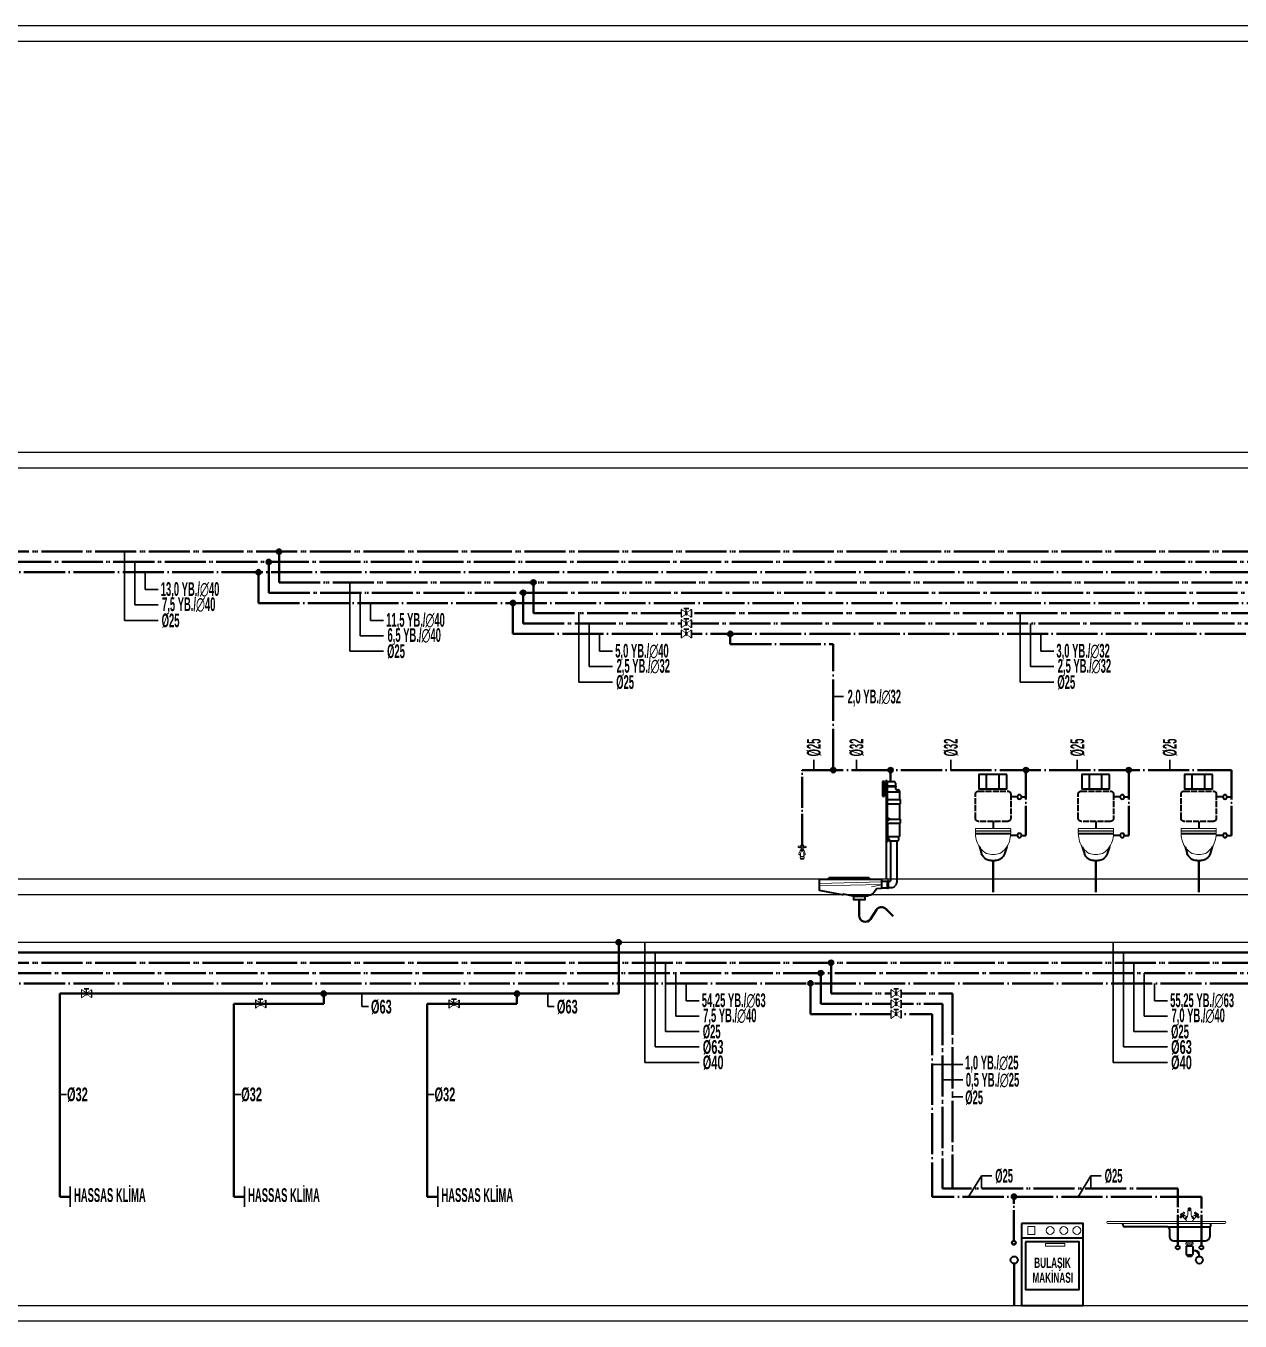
# Model space of a CAD drawing. Header units: centimetres. Extents: x 405464 to 563355, y 50011 to 66875.
# Drawn here: x 522351 to 524122, y 53381 to 55271 of the extents above; entities that cross this region are included whole.
import ezdxf
from ezdxf.enums import TextEntityAlignment as Align

# ---------------------------------------------------------------- set-up
doc = ezdxf.new("R2010")
doc.units = ezdxf.units.CM
for name, pattern in [('KESIK-3', [24, 20, -4]), ('SICAKSU1', [75, 60, -6, 0, -3, 0, -6]), ('SIRKUL-1', [78, 60, -6, 0, -3, 0, -3, 0, -6]), ('SOGUKSU1', [72, 60, -6, 0, -6])]:
    doc.linetypes.add(name, pattern=pattern)
doc.layers.add('0-KRCN DI SU', color=41, linetype='D')
for name, color, linetype, lineweight in [('0-KRCN-IST-KÜRESEL VANA', 4, 'Continuous', 25), ('0-KRCN-MUTFAK-CİHAZ', 4, 'Continuous', 40), ('0-KRCN-SHT YUMUŞAK SU ÇAP', 201, 'Continuous', 30), ('0-KRCN-SHT-02CIHAZ', 132, 'Continuous', 25), ('0-KRCN-SHT-03CIHAZ', 120, 'Continuous', 30), ('0-KRCN-SHT-EVYEBİRGÖZLÜ', 171, 'Continuous', 35), ('0-KRCN-SHT-KÜRESEL VANA', 4, 'Continuous', 25), ('0-KRCN-SHT-MAKİNABULAŞIKÇAMAŞIR', 171, 'Continuous', 35), ('0-KRCN-SHT-PİSSU-BORU', 220, 'PISSU_LINE50', 40), ('0-KRCN-SHT-PROSES-BORU', 1, '0-Y_LINE', 40), ('0-KRCN-SHT-SICAKSU', 50, 'SICAKSU1', 40), ('0-KRCN-SHT-SIRKULASYON', 145, 'SIRKUL-1', 40), ('0-KRCN-SHT-SOGUKSU', 141, 'SOGUKSU1', 40), ('0-KRCN-SHT-TUVALETKLOZET', 171, 'Continuous', 35), ('0-KRCN-SHT-TUVALETNORMAL', 171, 'Continuous', 35), ('0-KRCN-SHT-YAZI-ÇAP-TEMSU', 81, 'Continuous', 30)]:
    doc.layers.add(name, color=color, linetype=linetype, lineweight=lineweight)
doc.styles.add('BORU', font='AGENCYR.TTF')
doc.styles.add('CAP', font='ARIALNB.TTF')
doc.styles.add('MUF', font='isocpeur.ttf')
doc.styles.get("Standard").update_dxf_attribs({"font": 'arial.ttf'})
doc.linetypes.add('0-Y_LINE', pattern='A,100,-0.5,["Y",BORU,S=9,R=0,X=0,Y=-4.5],-5', length=105.5)
doc.linetypes.add('D', pattern='A,12,-1,["D",Standard,S=1,R=0,X=-0.1,Y=-0.5],-1.6', length=14.6)
doc.linetypes.add('PISSU_LINE50', pattern='A,50,-10,["C",MUF,S=10,R=0,X=1,Y=-5],0', length=60)

# ---------------------------------------------------------------- blocks, each defined once
blk = doc.blocks.new('DONUT')
at = {"layer": '0-KRCN-SHT-03CIHAZ'}
blk.add_hatch(color=256, dxfattribs=at).paths.add_polyline_path([(2.5, 0, 1), (-2.5, 0, 1)])
blk.add_circle((0, 0), 2.5, dxfattribs=at)
blk = doc.blocks.new('0-MEK-SHT-ZKLN-ALATURKA TUVALET GIZLI')
at = {"layer": '0-KRCN-SHT-PİSSU-BORU', "ltscale": 0.5}
blk.add_lwpolyline([(-11, -20), (-11, -35.4, 0.748213), (0, -38.7), (5.7, -29.8, -0.478103), (15, -28.8), (21.9, -35.8)], format="xyb", dxfattribs=at)
at = {"layer": '0-KRCN-SHT-SOGUKSU', "ltscale": 0.5}
for p, q in [((-66.5, 33.5), (-66.5, 106.2)), ((19.5, 95), (19.5, 106.2))]:
    blk.add_line(p, q, dxfattribs=at)
at = {"layer": '0-KRCN-SHT-TUVALETKLOZET', "linetype": 'KESIK-3', "ltscale": 0.05}
for p, q in [((15.5, 0), (15.5, 96.6)), ((16.5, 95), (22.5, 95)), ((16.5, 60.4), (16.5, 95)), ((24.9, 90.5), (16.5, 90.5)), ((24.9, 90), (16.5, 90)), ((24.5, 90.5), (24.5, 93)), ((24.5, 88), (24.5, 90)), ((24.9, 90), (24.9, 90.5)), ((16.5, 85), (28.5, 85)), ((16.5, 77.5), (29, 77.5)), ((25.5, 87), (26.5, 87)), ((28.5, 77.5), (28.5, 85)), ((29, 73.5), (29, 77.5)), ((16.5, 73.5), (29, 73.5)), ((28.5, 58.5), (28.5, 73.5)), ((16.9, 59), (15.9, 59)), ((16.9, 58), (15.9, 58)), ((16, 54.5), (16, 56.8)), ((16, 54.5), (29, 54.5)), ((16.5, 54.5), (16.5, 41.5)), ((18.2, 59), (17.2, 59)), ((18.2, 58), (17.2, 58)), ((18.5, 58.5), (29, 58.5)), ((28.5, 41.5), (28.5, 54.5)), ((29, 54.5), (29, 58.5)), ((16.9, 39), (15.9, 39)), ((16.9, 38), (15.9, 38)), ((16.5, 41.5), (28.5, 41.5)), ((18.2, 39), (17.2, 39)), ((18.2, 38), (17.2, 38)), ((17.5, 39.3), (17.5, 41.5)), ((27.5, 38.5), (27.5, 41.5)), ((18.5, 37.5), (26.5, 37.5)), ((19.5, 37.5), (19.5, -1.5)), ((25.5, 37.5), (25.5, -3)), ((10.5, -1.8), (16.5, -1.8)), ((10.5, -8.3), (16.5, -8.3)), ((16.5, -8.8), (16.5, -1.3)), ((16.5, -8.8), (17.4, -8.8)), ((17.4, -8.8), (17.4, -1.3)), ((17.4, -2), (19, -2)), ((17.4, -8), (20.5, -8))]:
    blk.add_line(p, q, dxfattribs=at)
at = {"layer": '0-KRCN-SHT-TUVALETKLOZET', "ltscale": 0.05}
blk.add_line((16.5, -1.3), (17.4, -1.3), dxfattribs=at)
at = {"layer": '0-KRCN-SHT-TUVALETKLOZET', "linetype": 'KESIK-3', "ltscale": 0.05}
for points in [[(13.5, 81), (13.5, 95), (11.5, 95), (11.5, 81)], [(16.9, 59.7), (16.9, 57.3), (15.5, 57.3), (15.5, 57), (17.2, 57), (17.2, 60), (15.8, 60), (15.8, 63), (15.5, 63), (15.5, 59.7)], [(15.8, 59.8), (16.2, 59.8), (16.2, 60.8), (15.8, 60.8)], [(16.9, 57.7), (15.9, 57.7), (15.9, 59.3), (16.9, 59.3)], [(18.2, 57.7), (17.2, 57.7), (17.2, 59.3), (18.2, 59.3)], [(16.9, 39.7), (16.9, 37.3), (15.5, 37.3), (15.5, 37), (17.2, 37), (17.2, 40), (15.8, 40), (15.8, 43), (15.5, 43), (15.5, 39.7)], [(15.8, 44.8), (16.2, 44.8), (16.2, 45.8), (15.8, 45.8)], [(16.9, 37.7), (15.9, 37.7), (15.9, 39.3), (16.9, 39.3)], [(18.2, 37.7), (17.2, 37.7), (17.2, 39.3), (18.2, 39.3)]]:
    blk.add_lwpolyline(points, close=True, dxfattribs=at)
for points in [[(15.5, 63), (15.5, 67.3), (15.8, 67.3), (15.8, 63.3), (16, 63.3, -0.428923), (16.3, 63), (16.1, 60.3), (15.8, 60.3), (15.8, 63)], [(15.5, 43), (15.5, 47.3), (15.8, 47.3), (15.8, 43.3), (16, 43.3, -0.428923), (16.3, 43), (16.1, 40.3), (15.8, 40.3), (15.8, 43)]]:
    blk.add_lwpolyline(points, format="xyb", close=True, dxfattribs=at)
for points in [[(15.8, 60.6), (15.2, 60.6), (15.2, 60), (15.8, 60)], [(15.8, 45.6), (15.2, 45.6), (15.2, 45), (15.8, 45)]]:
    blk.add_lwpolyline(points, dxfattribs=at)
for centre, radius, start, end in [((22.5, 93), 2, 0, 90), ((25.5, 88), 1, 180, 270), ((26.5, 85), 2, 0, 90), ((26.5, 38.5), 1, 270, 0), ((18.5, 38.5), 1, 233.1301, 270), ((19, -1.5), 0.5, 270, 0), ((20.5, -3), 5, 270, 0)]:
    blk.add_arc(centre, radius, start, end, dxfattribs=at)
at = {"layer": '0-KRCN-SHT-TUVALETNORMAL', "color": 120, "lineweight": 20}
for p, q in [((-68.1, 21.7), (-68.1, 25.5)), ((-68, 31.5), (-68, 32.2)), ((-68, 31.5), (-68, 30.8)), ((-67.6, 29), (-67.9, 28.9)), ((-67.9, 28.9), (-67.9, 28.6)), ((-65.2, 28.6), (-67.9, 28.6)), ((-67.8, 32.8), (-67.6, 32.8)), ((-67.8, 30.2), (-67.4, 30.2)), ((-67.6, 33.1), (-67.4, 33.1)), ((-67.6, 32.8), (-66.4, 32.8)), ((-65.5, 29), (-67.6, 29)), ((-65.7, 33.1), (-67.4, 33.1)), ((-67.4, 30.2), (-67.4, 29)), ((-67.4, 30.2), (-65.7, 30.2)), ((-66.9, 33.5), (-66.9, 33.4)), ((-66.2, 33.4), (-66.9, 33.4)), ((-65.5, 32.8), (-66.4, 32.8)), ((-66.2, 33.5), (-66.2, 33.4)), ((-65.5, 33.1), (-65.7, 33.1)), ((-65.7, 30.2), (-65.7, 29)), ((-65.3, 30.2), (-65.7, 30.2)), ((-65.3, 32.8), (-65.5, 32.8)), ((-65.5, 29), (-65.2, 28.9)), ((-65.2, 28.9), (-65.2, 28.6)), ((-65.1, 31.5), (-65.1, 32.2)), ((-65.1, 31.5), (-65.1, 30.8)), ((-65, 21.7), (-65, 25.5)), ((-64.7, 21.7), (-68.4, 21.7)), ((-68.1, 19.5), (-68.4, 21.7)), ((-68.2, 20.1), (-64.9, 20.1)), ((-68.1, 22.3), (-65, 22.3)), ((-68.1, 19.5), (-65, 19.5)), ((-65, 19.5), (-64.7, 21.7)), ((-49.5, -4), (10.5, -2.5)), ((10.5, -5), (-49.5, -6.5)), ((10.5, -5.5), (1, -7.3))]:
    blk.add_line(p, q, dxfattribs=at)
at = {"layer": '0-KRCN-SHT-TUVALETNORMAL'}
blk.add_line((-16.8, -16.5), (-4.8, -16.5), dxfattribs=at)
at = {"layer": '0-KRCN-SHT-TUVALETNORMAL', "color": 120, "lineweight": 20}
for points in [[(-65, 28), (-68.1, 28, 0.32492), (-68.6, 27.7), (-69.6, 24.7, 0.32492), (-69.4, 24.1), (-68.1, 23.2, 0.32492)], [(-65, 23.2), (-63.7, 24.1, 0.32492), (-63.5, 24.7), (-64.5, 27.7, 0.32492), (-65, 28)]]:
    blk.add_lwpolyline(points, format="xyb", dxfattribs=at)
at = {"layer": '0-KRCN-SHT-TUVALETNORMAL'}
blk.add_lwpolyline([(10.5, -9), (6.1, -9.4, 0.254585), (5.3, -10, -0.264008), (-4.6, -16.5, 0.375015), (-5.6, -17.4), (-5.7, -20), (-16.2, -20), (-16.4, -17.2, 0.322367), (-17.2, -16.3), (-26, -14.6, 0.247409), (-26.3, -14.7, -0.271623), (-27.6, -15.1), (-49.5, -11), (-49.5, 0), (-41.9, 0), (10.5, 0)], format="xyb", close=True, dxfattribs=at)
blk.add_lwpolyline([(0, 0, -0.249958), (-0.7, 0.4), (-1.2, 1.1, 0.249958), (-2, 1.5), (-39.8, 1.5, 0.221736), (-40.5, 1.2), (-41.2, 0.3, -0.221736), (-41.9, 0)], format="xyb", dxfattribs=at)
at = {"layer": '0-KRCN-SHT-TUVALETNORMAL', "color": 120, "lineweight": 20}
for centre, radius, start, end in [((-69.6, 31.5), 0.843, 54.2766, 180), ((-69.6, 31.5), 0.843, 180, 305.7234), ((-68.6, 33), 0.963, 239.9637, 304.3026), ((-68.6, 30), 0.963, 55.6974, 122.8475), ((-67.4, 28), 0.781, 131.2718, 180.0396), ((-66.5, 25.5), 1.54, 0, 180), ((-65.7, 31.5), 2.41, 146.633, 162.6726), ((-65.7, 31.5), 2.41, 197.4576, 213.367), ((-67.9, 28.5), 0.12, 90, 131.2718), ((-67.6, 33), 0.15, 90, 270), ((-66.5, 32.2), 1.26, 106.6015, 134.4153), ((-66.5, 31.5), 0.843, 0, 180), ((-66.5, 31.5), 0.843, 180, 0), ((-66.5, 31.5), 2.05, 90, 100.1642), ((-66.5, 31.5), 2.05, 79.8358, 90), ((-66.5, 32.2), 1.26, 45.5847, 73.3985), ((-65.5, 33), 0.15, 270, 90), ((-67.4, 31.5), 2.41, 17.4576, 33.367), ((-67.4, 31.5), 2.41, 326.633, 342.5424), ((-65.7, 28), 0.781, 359.9604, 48.7282), ((-65.2, 28.5), 0.12, 48.7282, 90), ((-64.5, 33), 0.963, 235.6974, 300.0363), ((-64.5, 30), 0.963, 59.9637, 124.3026), ((-63.5, 31.5), 0.843, 0, 125.7234), ((-63.5, 31.5), 0.843, 234.2766, 0)]:
    blk.add_arc(centre, radius, start, end, dxfattribs=at)
blk = doc.blocks.new('0-MEK-SHT-ZKLN-KLOZET ASMA GİZLİ REZERVUAR')
at = {"layer": '0-KRCN-SHT-PİSSU-BORU', "ltscale": 0.5}
blk.add_line((0, 15), (0, -16.8), dxfattribs=at)
at = {"layer": '0-KRCN-SHT-SOGUKSU', "ltscale": 0.5}
blk.add_line((-33.1, 40.2), (-33.1, 106), dxfattribs=at)
at = {"layer": '0-KRCN-SHT-TUVALETKLOZET'}
for p, q in [((-6.1, 87.3), (-6.1, 101.6)), ((6.6, 87.3), (6.6, 101.6)), ((-28.6, 79), (-33.1, 79)), ((-24.4, 79), (-17.7, 79)), ((0, 54.4), (0, 47.2)), ((-28.6, 40.2), (-33.1, 40.2)), ((-24.4, 40.2), (-17.6, 40.2)), ((-17.7, 41.9), (17.7, 41.9)), ((-13.7, 28.7), (-11.5, 21.8)), ((13.7, 28.7), (11.5, 21.8))]:
    blk.add_line(p, q, dxfattribs=at)
at = {"layer": '0-KRCN-SHT-TUVALETKLOZET', "color": 171}
blk.add_line((2, 15), (-2, 15), dxfattribs=at)
at = {"layer": '0-KRCN-SHT-TUVALETKLOZET'}
blk.add_lwpolyline([(-13.8, 101.6), (14.3, 101.6), (14.3, 87.3), (-13.8, 87.3)], close=True, dxfattribs=at)
at = {"layer": '0-KRCN-SHT-TUVALETKLOZET', "linetype": 'KESIK-3', "ltscale": 0.3}
blk.add_lwpolyline([(-17.7, 81.9), (-17.7, 57.4, 0.414214), (-14.7, 54.4), (14.7, 54.4, 0.414214), (17.7, 57.4), (17.7, 81.9, 0.414214), (14.7, 84.9), (-14.7, 84.9, 0.414214)], format="xyb", close=True, dxfattribs=at)
at = {"layer": '0-KRCN-SHT-TUVALETKLOZET', "color": 120, "lineweight": 20}
for points in [[(-17.7, 46.7), (-17.7, 45.5, 0.414214), (-17.2, 45), (17.2, 45, 0.414214), (17.7, 45.5), (17.7, 46.7, 0.414214), (17.2, 47.2), (-17.2, 47.2, 0.414214)], [(-17.7, 44), (-17.7, 42.9, 0.414214), (-17.2, 42.4), (17.2, 42.4, 0.414214), (17.7, 42.9), (17.7, 44, 0.414214), (17.2, 44.5), (-17.2, 44.5, 0.414214)]]:
    blk.add_lwpolyline(points, format="xyb", close=True, dxfattribs=at)
for points in [[(-17.7, 41.9, 0.066087), (-16.4, 34.3, 0.087392), (-12.6, 27.1, 0.103887), (-6.7, 22.1, 0.123332)], [(6.7, 22.1, 0.103887), (12.6, 27.1, 0.087392), (16.4, 34.3, 0.066087), (17.7, 41.9, 0.077811)]]:
    blk.add_lwpolyline(points, format="xyb", dxfattribs=at)
at = {"layer": '0-KRCN-SHT-TUVALETKLOZET'}
for centre in [(-26.5, 79), (-26.5, 40.2)]:
    blk.add_circle(centre, 2.11, dxfattribs=at)
for centre, start, end in [((-2, 25), 198.231, 270), ((2, 25), 270, 341.769)]:
    blk.add_arc(centre, 10, start, end, dxfattribs=at)
at = {"layer": '0-KRCN-SHT-TUVALETKLOZET', "color": 120, "lineweight": 20}
blk.add_arc((0, 41.1), 20.1, 250.6661, 289.3339, dxfattribs=at)
blk = doc.blocks.new('0-MEK-SHT-KÜRESELVANA')
at = {"layer": '0-KRCN-IST-KÜRESEL VANA'}
blk.add_hatch(color=256, dxfattribs=at).paths.add_polyline_path([(1.4, 0, 1), (-1.4, 0, 1)])
for p, q in [((-1.1, 0.9), (-4.2, 3)), ((-4.2, -3.1), (-4.2, 3)), ((-4.2, 3), (-4.2, -3.1)), ((-2.4, 4.6), (2.3, 4.6)), ((0, 4.6), (-2.4, 4.6)), ((0, 0), (0, 4.6)), ((2.3, 4.6), (0, 4.6)), ((1.1, 0.8), (4.3, 3)), ((4.3, -3.1), (4.3, 3)), ((4.3, 3), (4.3, -3.1)), ((-4.2, -3.1), (-1.1, -0.9)), ((4.3, -3.1), (1.1, -0.8))]:
    blk.add_line(p, q, dxfattribs=at)
for points in [[(-4.5, 3.7), (-5, 3.7), (-5, -3.8), (-4.5, -3.8)], [(4.6, 3.7), (5, 3.7), (5, -3.8), (4.6, -3.8)]]:
    blk.add_lwpolyline(points, close=True, dxfattribs=at)
blk.add_circle((0, 0), 1.42, dxfattribs=at)
blk.add_wipeout([(4.3, 3), (4.3, -3.1), (1.1, -0.9), (1.2, -0.8), (1.2, -0.7), (1.2, -0.7), (1.3, -0.6), (1.3, -0.5), (1.4, -0.4), (1.4, -0.3), (1.4, -0.2), (1.4, -0.1), (1.4, 0), (1.4, 0.1), (1.4, 0.2), (1.4, 0.2), (1.4, 0.3), (1.4, 0.4), (1.3, 0.5), (1.3, 0.6), (1.2, 0.7), (1.2, 0.7), (1.2, 0.8), (1.1, 0.8), (1.1, 0.9)]).dxf.layer = '0-KRCN-IST-KÜRESEL VANA'
blk.add_wipeout([(-4.2, 3), (-4.2, -3.1), (-1.1, -0.9), (-1.2, -0.8), (-1.2, -0.7), (-1.2, -0.7), (-1.3, -0.6), (-1.3, -0.5), (-1.4, -0.4), (-1.4, -0.3), (-1.4, -0.2), (-1.4, -0.1), (-1.4, 0), (-1.4, 0.1), (-1.4, 0.2), (-1.4, 0.2), (-1.4, 0.3), (-1.4, 0.4), (-1.3, 0.5), (-1.3, 0.6), (-1.2, 0.7), (-1.2, 0.7), (-1.2, 0.8), (-1.1, 0.8), (-1.1, 0.9)]).dxf.layer = '0-KRCN-IST-KÜRESEL VANA'
blk = doc.blocks.new('*U138')
at = {"layer": '0-KRCN-SHT-EVYEBİRGÖZLÜ', "color": 120, "lineweight": 20}
for p, q in [((-6.2, 89.2), (-6.7, 89.5)), ((-6.7, 89.5), (-6.7, 89.5)), ((-6.2, 89.2), (-5.7, 88.8)), ((-5.7, 88.8), (-5.7, 88.8)), ((-1.3, 94.8), (-1.4, 93.6)), ((-1.2, 93.6), (-1.2, 93)), ((-1.2, 93.6), (-1.2, 93.6)), ((1.2, 93.6), (1.2, 93.6)), ((1.2, 93.6), (1.2, 93)), ((1.4, 94.8), (1.4, 93.6)), ((6.3, 89.2), (5.8, 88.8)), ((5.8, 88.8), (5.8, 88.8)), ((6.3, 89.2), (6.8, 89.6)), ((6.8, 89.6), (6.8, 89.6)), ((-79.4, 82), (34.4, 82)), ((-79.4, 80), (34.4, 80)), ((-7.8, 87.2), (-8.2, 87.6)), ((-8.2, 87.6), (-8.2, 87.6)), ((-7.8, 87.2), (-7.3, 86.8)), ((-7.3, 86.8), (-7.3, 86.8)), ((-6.5, 86.9), (-6.1, 86.6)), ((-6.4, 86.3), (-4.9, 84.7)), ((-5.6, 88), (-5.3, 87.7)), ((-5, 88), (-3.1, 86.9)), ((-4.5, 84.4), (-4.9, 84.7)), ((-4.4, 84.3), (-4.5, 84.4)), ((-4.2, 84.1), (-4.3, 84.2)), ((-2.7, 86.7), (-3.1, 86.9)), ((-2.6, 86.6), (-2.7, 86.7)), ((2.9, 82), (-2.7, 82)), ((-2.2, 86.7), (-2.4, 86.5)), ((2.3, 86.7), (2.5, 86.5)), ((2.7, 86.6), (2.8, 86.7)), ((2.8, 86.7), (3.2, 87)), ((5.1, 88.1), (3.2, 87)), ((4.4, 84.1), (4.4, 84.2)), ((4.5, 84.3), (4.6, 84.4)), ((4.6, 84.4), (5, 84.8)), ((6.5, 86.3), (5, 84.8)), ((5.7, 88), (5.3, 87.8)), ((6.6, 86.9), (6.2, 86.6)), ((7.8, 87.2), (7.4, 86.9)), ((7.4, 86.9), (7.4, 86.9)), ((7.8, 87.2), (8.3, 87.6)), ((8.3, 87.6), (8.3, 87.6)), ((-2.7, 61.2), (-2.9, 63.1)), ((2.9, 61.2), (3.1, 63.1)), ((2.9, 61.2), (-2.7, 61.2)), ((-1.8, 59.8), (-1.8, 58.3)), ((2, 59.8), (2, 58.3))]:
    blk.add_line(p, q, dxfattribs=at)
at = {"layer": '0-KRCN-SHT-EVYEBİRGÖZLÜ', "linetype": 'Continuous'}
for p, q in [((-65.4, 80), (-64.6, 77.9)), ((-21.5, 76.6), (-62.7, 76.6)), ((-21.5, 76.6), (20.4, 76.6)), ((20.4, 80), (20.4, 77)), ((-19.5, 74.6), (-19.5, 67.1)), ((-15.5, 63.1), (15.7, 63.1)), ((19.7, 74.6), (19.7, 67.1)), ((-1.8, 49.1), (-1.8, 47.9)), ((2, 47.9), (-1.8, 47.9)), ((2, 49.1), (2, 47.9))]:
    blk.add_line(p, q, dxfattribs=at)
at = {"layer": '0-KRCN-SHT-EVYEBİRGÖZLÜ', "color": 120, "lineweight": 20}
for points in [[(-2.2, 86), (-2, 86.9), (-1.8, 87.5), (-1.7, 88), (-1.7, 88.4), (-1.6, 88.7), (-1.6, 89), (-1.6, 89.3), (-1.6, 89.6), (-1.6, 90), (-1.6, 90.5), (-1.5, 91.1), (-1.5, 91.8), (-1.5, 92.5), (-1.4, 93.2), (-1.4, 94), (-1.3, 94.8)], [(2.3, 86), (2.1, 86.9), (1.9, 87.5), (1.8, 88), (1.8, 88.4), (1.7, 88.7), (1.7, 89), (1.7, 89.3), (1.7, 89.6), (1.6, 90), (1.6, 90.6), (1.6, 91.1), (1.6, 91.8), (1.5, 92.5), (1.5, 93.2), (1.4, 94), (1.4, 94.8)]]:
    blk.add_lwpolyline(points, dxfattribs=at)
for points in [[(0, 94.2, 0.043526), (-0.5, 94.2, 0.056893), (-1, 94.1, 0.099366), (-1.3, 93.8, 0.195773), (-1.4, 93.6, 0.195773), (-1.3, 93.4, 0.037242), (-1.2, 93.3)], [(0, 94.2, 0.043526), (-0.5, 94.1, 0.056893), (-0.8, 94, 0.099366), (-1.1, 93.8, 0.184554), (-1.2, 93.6)], [(0, 94.2, -0.043526), (0.5, 94.1, -0.056893), (0.9, 94, -0.099366), (1.2, 93.8, -0.184554), (1.2, 93.6)], [(0, 94.2, -0.043526), (0.6, 94.2, -0.056893), (1, 94.1, -0.099366), (1.4, 93.8, -0.195773), (1.4, 93.6, -0.195773), (1.4, 93.4, -0.037242), (1.2, 93.3)], [(0.5, 93.4, -0.049816), (0.8, 93.3, -0.099769), (1.1, 93.1, -0.194284), (1.1, 92.9, -0.194284), (1.1, 92.8, -0.099769), (0.8, 92.6, -0.057439), (0.5, 92.5, -0.044019), (0, 92.5)], [(-5.5, 87, -0.022357), (-5.8, 86.7, -0.030945), (-6, 86.5, -0.06719), (-6.3, 86.3, -0.279259), (-6.4, 86.3, -0.279259), (-6.4, 86.4, -0.06719), (-6.3, 86.7, -0.006273), (-6.3, 86.7)], [(-5.6, 87.1, -0.022357), (-5.8, 86.9, -0.030945), (-5.9, 86.7, -0.064807), (-6.1, 86.6, -0.279259), (-6.1, 86.6)], [(-5.3, 87.7, -0.279259), (-5.2, 87.7, -0.06719), (-5.3, 87.5, -0.030945), (-5.4, 87.3, -0.022357), (-5.6, 87.1)], [(-5.4, 87.8, -0.006992), (-5.3, 87.9, -0.06719), (-5.1, 88, -0.279259), (-5, 88, -0.279259), (-5, 88, -0.06719), (-5.1, 87.7, -0.030945), (-5.2, 87.4, -0.022357), (-5.5, 87)], [(-3.8, 85.7, -0.02231), (-4.2, 85.2, -0.030883), (-4.5, 84.9, -0.067083), (-4.8, 84.7, -0.198167), (-4.9, 84.7)], [(-3.4, 85.4, -0.021718), (-3.8, 84.9, -0.030097), (-4.1, 84.6, -0.065706), (-4.4, 84.4, -0.282456), (-4.5, 84.4, -0.02931), (-4.5, 84.4)], [(-3.2, 85.2, -0.021423), (-3.6, 84.8, -0.029703), (-3.9, 84.5, -0.065007), (-4.3, 84.3, -0.283952), (-4.4, 84.3)], [(-4.4, 84.3, 0.003674), (-4.4, 84.3, 0.279259), (-4.3, 84.2)], [(-4.2, 84.1, 0.06719), (-3.8, 84.3, 0.030945), (-3.5, 84.6, 0.022357), (-3.1, 85.1, 0.022357), (-2.7, 85.6, 0.030945), (-2.5, 86, 0.06719), (-2.4, 86.4, 0.279259), (-2.4, 86.5)], [(-3.1, 86.9, -0.159274), (-3.1, 86.9, -0.067083), (-3.2, 86.5, -0.030883), (-3.4, 86.1, -0.02231), (-3.8, 85.7)], [(-2.7, 86.7, -0.035922), (-2.7, 86.7, -0.282456), (-2.7, 86.6, -0.065706), (-2.8, 86.2, -0.030097), (-3, 85.8, -0.021718), (-3.4, 85.4)], [(-2.6, 86.6, -0.283952), (-2.5, 86.5, -0.065007), (-2.7, 86.1, -0.029703), (-2.9, 85.7, -0.021423), (-3.2, 85.2)], [(-2.6, 86.6, -0.003674), (-2.5, 86.6, -0.279259), (-2.4, 86.6)], [(2.4, 86.5, 0.200512), (2.4, 86.4, 0.06719), (2.6, 86, 0.030945), (2.8, 85.6, 0.022357), (3.2, 85.1, 0.022357), (3.6, 84.7, 0.030945), (3.9, 84.4, 0.06719), (4.3, 84.2, 0.279259), (4.4, 84.2)], [(2.7, 86.6, 0.003674), (2.6, 86.6, 0.279259), (2.5, 86.6)], [(2.7, 86.6, 0.283952), (2.6, 86.5, 0.065007), (2.8, 86.1, 0.029703), (3, 85.7, 0.021423), (3.3, 85.3)], [(2.8, 86.7, 0.035922), (2.8, 86.7, 0.282456), (2.8, 86.6, 0.065706), (2.9, 86.2, 0.030097), (3.1, 85.9, 0.021718), (3.5, 85.4)], [(3.2, 87, 0.159274), (3.2, 86.9, 0.067083), (3.3, 86.5, 0.030883), (3.5, 86.2, 0.02231), (3.9, 85.7)], [(3.3, 85.3, 0.021423), (3.7, 84.8, 0.029703), (4, 84.5, 0.065007), (4.4, 84.3, 0.283952), (4.5, 84.3)], [(3.5, 85.4, 0.021718), (3.9, 84.9, 0.030097), (4.2, 84.6, 0.065706), (4.5, 84.4, 0.282456), (4.6, 84.4, 0.02931), (4.6, 84.5)], [(3.9, 85.7, 0.02231), (4.3, 85.2, 0.030883), (4.6, 85, 0.067083), (4.9, 84.8, 0.198167), (5, 84.8)], [(4.5, 84.3, -0.003674), (4.5, 84.3, -0.279259), (4.5, 84.2)], [(5.5, 87.9, 0.006992), (5.4, 87.9, 0.06719), (5.2, 88.1, 0.279259), (5.1, 88.1, 0.279259), (5.1, 88, 0.06719), (5.2, 87.7, 0.030945), (5.3, 87.4, 0.022357), (5.6, 87.1)], [(5.3, 87.8, 0.279259), (5.3, 87.7, 0.06719), (5.4, 87.5, 0.030945), (5.5, 87.3, 0.022357), (5.7, 87.1)], [(5.6, 87.1, 0.022357), (5.9, 86.7, 0.030945), (6.1, 86.5, 0.06719), (6.4, 86.3, 0.279259), (6.5, 86.3, 0.279259), (6.5, 86.4, 0.06719), (6.4, 86.7, 0.006273), (6.4, 86.8)], [(5.7, 87.1, 0.022357), (5.9, 86.9, 0.030945), (6, 86.7, 0.064807), (6.2, 86.6, 0.279259), (6.2, 86.6)]]:
    blk.add_lwpolyline(points, format="xyb", dxfattribs=at)
for points in [[(0, 93.5, -0.046919), (0.5, 93.5, -0.06059), (0.9, 93.4, -0.101877), (1.2, 93.2, -0.18587), (1.2, 93, -0.18587), (1.2, 92.8, -0.101877), (0.9, 92.6, -0.06059), (0.5, 92.5, -0.046919), (0, 92.4, -0.046919), (-0.5, 92.4, -0.06059), (-0.8, 92.6, -0.101877), (-1.1, 92.8, -0.18587), (-1.2, 93, -0.18587), (-1.1, 93.1, -0.101877), (-0.8, 93.4, -0.06059), (-0.5, 93.5, -0.046919)], [(0, 92.5, -0.048311), (-0.4, 92.6, -0.062066), (-0.6, 92.7, -0.102741), (-0.9, 92.8, -0.182029), (-0.9, 93, -0.182029), (-0.9, 93.1, -0.102741), (-0.6, 93.3, -0.062066), (-0.4, 93.4, -0.048311), (0, 93.4, -0.048311), (0.4, 93.4, -0.062066), (0.7, 93.3, -0.102741), (0.9, 93.1, -0.182029), (1, 93, -0.182029), (0.9, 92.8, -0.102741), (0.7, 92.7, -0.062066), (0.4, 92.6, -0.048311)]]:
    blk.add_lwpolyline(points, format="xyb", close=True, dxfattribs=at)
blk.add_lwpolyline([(3.7, 61.2), (3.7, 59.8), (-3.5, 59.8), (-3.5, 61.2)], close=True, dxfattribs=at)
at = {"layer": '0-KRCN-SHT-EVYEBİRGÖZLÜ', "linetype": 'Continuous'}
blk.add_lwpolyline([(3.2, 57.3), (3.2, 50.1, -0.414214), (2.2, 49.1), (-2, 49.1, -0.414214), (-3, 50.1), (-3, 57.3, -0.414214), (-2, 58.3), (2.2, 58.3, -0.414214)], format="xyb", close=True, dxfattribs=at)
at = {"layer": '0-KRCN-SHT-EVYEBİRGÖZLÜ', "color": 120, "lineweight": 20}
for centre in [(-6.5, 87.8), (6.6, 87.9)]:
    blk.add_circle(centre, 0.708, dxfattribs=at)
at = {"layer": '0-KRCN-SHT-EVYEBİRGÖZLÜ'}
for centre, radius in [((-11.4, 56.5), 1.84), ((11.6, 56.5), 1.84), ((9.6, 44.3), 3.5)]:
    blk.add_circle(centre, radius, dxfattribs=at)
at = {"layer": '0-KRCN-SHT-EVYEBİRGÖZLÜ', "color": 120, "lineweight": 20}
for centre, radius, start, end in [((-7.4, 88.5), 1.19, 103.3712, 180.4062), ((-6.1, 87.5), 2.59, 156.6086, 162.3693), ((-8.5, 88.3), 0.126, 152.0732, 308.5175), ((-7.5, 88.6), 1.04, 100.042, 183.5765), ((-8.5, 88.5), 0.0506, 183.5765, 295.4521), ((-9.4, 90.1), 2.21, 295.8507, 347.3649), ((-9.3, 90), 2.04, 295.1764, 348.6023), ((-9.1, 89.9), 1.53, 295.4521, 348.1664), ((-8.7, 89.5), 0.581, 292.4823, 350.8474), ((-8.4, 89), 0.0101, 157.3707, 292.4823), ((-8.1, 89.4), 0.0101, 350.8474, 125.9591), ((-6.1, 87.5), 2.59, 121.077, 127.1639), ((-7.7, 89.6), 0.0506, 348.1664, 100.042), ((-7.4, 89.6), 0.126, 339.4654, 126.023), ((-7.4, 89.6), 0.126, 343.6535, 89.6786), ((-6.8, 88), 0.607, 58.71, 224.9084), ((-7.4, 87.7), 2.02, 69.1367, 85.1762), ((-7.3, 88.4), 1.24, 86.9992, 87.5471), ((-7.9, 88.9), 2.54, 297.8982, 345.7203), ((-6.9, 90.3), 0.81, 287.5067, 351.8455), ((-5.4, 90.2), 0.708, 51.8092, 177.5326), ((-4.9, 88.7), 0.81, 108.9617, 176.1118), ((-7.4, 87.7), 2.02, 19.3754, 34.3134), ((-5.5, 88.3), 0.00506, 345.7203, 19.3754), ((-5.4, 90.2), 0.708, 286.0858, 51.8092), ((0, 93), 2.27, 54.5836, 125.4164), ((-1.2, 94.8), 0.101, 125.4164, 186.212), ((1.3, 94.8), 0.101, 353.788, 54.5836), ((5.5, 90.2), 0.708, 128.5, 254.2234), ((5.5, 90.2), 0.708, 2.7766, 128.5), ((5, 88.8), 0.81, 4.1974, 71.3475), ((7.5, 87.7), 2.02, 145.9959, 160.9338), ((8, 89), 2.54, 194.589, 242.411), ((5.6, 88.4), 0.00506, 160.9338, 194.589), ((7, 90.4), 0.81, 188.4637, 252.8026), ((6.9, 88.1), 0.607, 315.4008, 121.5992), ((7.5, 87.7), 2.02, 95.133, 111.1726), ((7.4, 89.7), 0.126, 90.6306, 196.6558), ((7.4, 88.5), 1.24, 92.7621, 93.31), ((9.5, 90.1), 2.21, 192.9443, 244.4585), ((7.5, 89.7), 0.126, 54.2862, 200.8438), ((9.4, 90.1), 2.04, 191.7069, 245.1329), ((6.2, 87.6), 2.59, 53.1453, 59.2323), ((7.5, 88.5), 1.19, 359.903, 76.938), ((9.2, 89.9), 1.53, 192.1428, 244.8572), ((7.7, 89.6), 0.0506, 80.2672, 192.1428), ((7.6, 88.6), 1.04, 356.7328, 80.2672), ((8.2, 89.5), 0.0101, 54.3502, 189.4618), ((8.7, 89.6), 0.581, 189.4618, 247.8269), ((8.5, 89), 0.0101, 247.8269, 22.9385), ((8.6, 88.6), 0.0506, 244.8572, 356.7328), ((8.6, 88.3), 0.126, 231.7917, 28.2361), ((8.6, 88.3), 0.126, 240.3442, 344.2009), ((6.2, 87.6), 2.59, 17.9399, 23.7006), ((-79.4, 81), 1, 90, 270), ((-8.5, 86.2), 0.708, 106.0858, 231.8092), ((-8.5, 86.2), 0.708, 231.8092, 357.5326), ((-9, 87.6), 0.81, 291.773, 356.1118), ((-8.5, 88.2), 0.126, 196.1084, 299.965), ((-6.6, 88.7), 2.02, 198.4422, 214.4818), ((-7.3, 88.4), 1.24, 196.0361, 196.6193), ((-7, 86.1), 0.81, 107.5067, 174.6568), ((-6.6, 88.7), 2.02, 249.1367, 264.243), ((-6.8, 86.7), 0.00506, 264.243, 297.8982), ((-4.2, 84.3), 0.129, 216.0585, 242.6917), ((-4.2, 84.2), 0.0996, 238.6985, 298.2531), ((-7, 80.5), 4.55, 19.03, 51.9978), ((-3.4, 86.3), 1.31, 287.0579, 346.6638), ((-2.5, 86.4), 0.129, 39.4248, 66.058), ((2.5, 87.1), 0.506, 203.4542, 238.3414), ((3.5, 86.4), 1.31, 193.6454, 253.2513), ((2.6, 86.4), 0.167, 117.4792, 151.909), ((2.6, 86.4), 0.129, 114.2512, 140.8844), ((7.2, 80.6), 4.55, 128.3114, 161.4801), ((4.4, 84.3), 0.129, 297.6175, 324.2507), ((6.6, 88.8), 2.02, 276.0662, 291.1726), ((6.9, 86.7), 0.00506, 242.411, 276.0662), ((7.1, 86.1), 0.81, 5.6525, 72.8026), ((8.6, 86.2), 0.708, 182.7766, 308.5), ((6.6, 88.8), 2.02, 325.8274, 341.867), ((9.1, 87.7), 0.81, 184.1974, 248.5363), ((7.4, 88.5), 1.24, 343.69, 344.2732), ((8.6, 86.2), 0.708, 308.5, 74.2234), ((34.4, 81), 1, 270, 90)]:
    blk.add_arc(centre, radius, start, end, dxfattribs=at)
at = {"layer": '0-KRCN-SHT-EVYEBİRGÖZLÜ', "linetype": 'Continuous'}
for centre, radius, start, end in [((-62.7, 78.6), 2, 201.2748, 270), ((-21.5, 74.6), 2, 0, 90), ((21.7, 74.6), 2, 143.6404, 180), ((18.4, 77), 2, 323.6404, 0), ((-15.5, 67.1), 4, 180, 270), ((15.7, 67.1), 4, 270, 0)]:
    blk.add_arc(centre, radius, start, end, dxfattribs=at)
at = {"layer": '0-KRCN-SHT-PİSSU-BORU', "ltscale": 0.5}
for p, q in [((3.2, 53.7), (4.6, 53.7)), ((9.6, 47.8), (9.6, 48.7))]:
    blk.add_line(p, q, dxfattribs=at)
blk.add_arc((4.6, 48.7), 5, 0, 90, dxfattribs=at)
at = {"layer": '0-KRCN-SHT-SICAKSU', "ltscale": 0.5}
blk.add_line((-11.4, 58.3), (-11.4, 114), dxfattribs=at)
at = {"layer": '0-KRCN-SHT-SOGUKSU', "ltscale": 0.5}
blk.add_line((11.6, 58.3), (11.6, 106), dxfattribs=at)
blk = doc.blocks.new('0-MEK-SHT-ZKLN-MAKİNA BULAŞIK')
at = {"layer": '0-KRCN-SHT-MAKİNABULAŞIKÇAMAŞIR'}
blk.add_line((-30, 66.1), (30, 66.1), dxfattribs=at)
at = {"layer": '0-KRCN-SHT-MAKİNABULAŞIKÇAMAŞIR', "linetype": 'Continuous'}
for points in [[(-30, 80), (-30, 0), (30, 0), (30, 80)], [(-26, 62.1), (-26, 15.7), (26, 15.7), (26, 62.1)]]:
    blk.add_lwpolyline(points, close=True, dxfattribs=at)
at = {"layer": '0-KRCN-SHT-MAKİNABULAŞIKÇAMAŞIR', "color": 120, "linetype": 'Continuous', "lineweight": 20}
for points in [[(-23.8, 76.9), (-23.8, 69.3), (-16.9, 69.3), (-16.9, 76.9)], [(-6.6, 60.6), (-6.6, 57.9), (12.1, 57.9), (12.1, 60.6)]]:
    blk.add_lwpolyline(points, close=True, dxfattribs=at)
for centre in [(-2.1, 73.1), (11.2, 73.1), (23.9, 73.1)]:
    blk.add_circle(centre, 3.78, dxfattribs=at)
at = {"layer": '0-KRCN-SHT-MAKİNABULAŞIKÇAMAŞIR', "linetype": 'Continuous'}
blk.add_circle((-37, 44.4), 3.54, dxfattribs=at)
at = {"layer": '0-KRCN-SHT-PİSSU-BORU', "ltscale": 0.5}
blk.add_line((-37, 40.9), (-37, 0), dxfattribs=at)
at = {"layer": '0-KRCN-SHT-SOGUKSU', "ltscale": 0.5}
blk.add_line((-37.4, 63), (-37.4, 106), dxfattribs=at)
blk.add_circle((-37.4, 61.2), 1.84, dxfattribs=at)
at = {"layer": '0-KRCN-SHT-MAKİNABULAŞIKÇAMAŞIR', "color": 120, "linetype": 'Continuous', "lineweight": 20, "style": 'CAP', "width": 0.7}
for s, p in [('BULAŞIK', (0.2, 40.3)), ('MAKİNASI', (0.4, 28.4))]:
    blk.add_text(s, height=10, dxfattribs=at).set_placement(p, align=Align.MIDDLE)

msp = doc.modelspace()

# ---------------------------------------------------------------- linework, layer by layer
at = {"layer": '0-KRCN DI SU', "linetype": 'D', "ltscale": 5}
msp.add_line((519319.8, 53934.1), (541811, 53934.1), dxfattribs=at)
at = {"layer": '0-KRCN-SHT YUMUŞAK SU ÇAP', "linetype": 'Continuous'}
for p, q in [((523254.1, 53934.1), (523254.1, 53758.8)), ((523937.4, 53934.1), (523937.4, 53758.8)), ((523269.1, 53919.1), (523269.1, 53781.3)), ((523952.4, 53919.1), (523952.4, 53781.3)), ((522841, 53859.1), (522841, 53840.4)), ((523112.3, 53859.1), (523112.3, 53840.4)), ((522841, 53840.4), (522850.5, 53840.4)), ((523112.3, 53840.4), (523121.8, 53840.4)), ((523269.1, 53781.3), (523333.1, 53781.3)), ((523952.4, 53781.3), (524016.5, 53781.3)), ((523254.1, 53758.8), (523333.1, 53758.8)), ((523937.4, 53758.8), (524016.5, 53758.8)), ((522400.3, 53712.1), (522410.1, 53712.1)), ((522654.4, 53712.1), (522664.2, 53712.1)), ((522936.5, 53712.1), (522946.3, 53712.1))]:
    msp.add_line(p, q, dxfattribs=at)
at = {"layer": '0-KRCN-SHT-02CIHAZ', "color": 8}
for p, q in [((542151.7, 55271.3), (519319.8, 55271.3)), ((519319.8, 55248.8), (542151.7, 55248.8)), ((542151.7, 54648.8), (519319.8, 54648.8)), ((519319.8, 54626.3), (542151.7, 54626.3)), ((542151.7, 54026.3), (519319.8, 54026.3)), ((519319.8, 54003.8), (542151.7, 54003.8)), ((519319.8, 53403.8), (542151.7, 53403.8)), ((542151.7, 53381.3), (519319.8, 53381.3))]:
    msp.add_line(p, q, dxfattribs=at)
at = {"layer": '0-KRCN-SHT-PROSES-BORU'}
for p, q in [((523215.7, 53934.1), (523215.7, 53859.1)), ((519319.8, 53919.1), (541811, 53919.1)), ((522400.3, 53562.8), (522400.3, 53859.1)), ((522785.3, 53859.1), (522785.3, 53844.1)), ((523067.3, 53859.1), (523067.3, 53844.1)), ((522654.4, 53562.8), (522654.4, 53844.1)), ((522936.5, 53562.8), (522936.5, 53844.1)), ((522415.6, 53562.8), (522400.3, 53562.8)), ((522669.7, 53562.8), (522654.4, 53562.8)), ((522951.8, 53562.8), (522936.5, 53562.8))]:
    msp.add_line(p, q, dxfattribs=at)
at = {"layer": '0-KRCN-SHT-SICAKSU'}
for p, q in [((519319.8, 54489.1), (529066.1, 54489.1)), ((522705.2, 54489.1), (522705.2, 54444.1)), ((522705.2, 54444.1), (527181.8, 54444.1)), ((523076.4, 54444.1), (523076.4, 54399.1)), ((523076.4, 54399.1), (524244.2, 54399.1)), ((519319.8, 53889.1), (525302.9, 53889.1)), ((523510.6, 53889.1), (523510.6, 53844.1)), ((523510.6, 53844.1), (523688, 53844.1)), ((523688, 53844.1), (523688, 53574.8)), ((524031.4, 53574.8), (523688, 53574.8))]:
    msp.add_line(p, q, dxfattribs=at)
at = {"layer": '0-KRCN-SHT-SIRKULASYON'}
for p, q in [((519319.8, 54504.1), (529081.1, 54504.1)), ((522720.2, 54504.1), (522720.2, 54459.1)), ((522720.2, 54459.1), (527196.8, 54459.1)), ((523091.4, 54459.1), (523091.4, 54414.1)), ((523091.4, 54414.1), (524259.2, 54414.1)), ((519319.8, 53904.1), (525317.9, 53904.1)), ((523525.6, 53904.1), (523525.6, 53859.1)), ((523525.6, 53859.1), (523703, 53859.1)), ((523703, 53859.1), (523703, 53574.8))]:
    msp.add_line(p, q, dxfattribs=at)
at = {"layer": '0-KRCN-SHT-SOGUKSU'}
for p, q in [((519319.8, 54474.1), (529051.1, 54474.1)), ((522690.2, 54474.1), (522690.2, 54429.1)), ((522690.2, 54429.1), (527166.8, 54429.1)), ((523061.4, 54429.1), (523061.4, 54384.1)), ((523061.4, 54384.1), (524229.2, 54384.1)), ((523378.6, 54369.1), (523378.6, 54384.1)), ((523378.6, 54369.1), (523528.7, 54369.1)), ((523528.7, 54185.3), (523528.7, 54369.1)), ((523483.4, 54185.3), (524110, 54185.3)), ((519319.8, 53874.1), (541811, 53874.1)), ((523495.6, 53874.1), (523495.6, 53829.1)), ((523495.6, 53829.1), (523673, 53829.1)), ((523673, 53829.1), (523673, 53562.8)), ((524065.9, 53562.8), (523673, 53562.8))]:
    msp.add_line(p, q, dxfattribs=at)
at = {"layer": '0-KRCN-SHT-YAZI-ÇAP-TEMSU', "linetype": 'Continuous'}
for p, q in [((522494.6, 54504.1), (522494.6, 54403.8)), ((522509.6, 54489.1), (522509.6, 54426.3)), ((522524.6, 54474.1), (522524.6, 54448.8)), ((522823.5, 54459.1), (522823.5, 54358.8)), ((522524.6, 54448.8), (522543.6, 54448.8)), ((522838.5, 54444.1), (522838.5, 54381.3)), ((522509.6, 54426.3), (522543.6, 54426.3)), ((522853.5, 54429.1), (522853.5, 54403.8)), ((523157.8, 54414.1), (523157.8, 54313.8)), ((523801.5, 54414.1), (523801.5, 54313.8)), ((522494.6, 54403.8), (522543.6, 54403.8)), ((522853.5, 54403.8), (522872.6, 54403.8)), ((523172.8, 54399.1), (523172.8, 54336.3)), ((523816.5, 54399.1), (523816.5, 54336.3)), ((522838.5, 54381.3), (522872.6, 54381.3)), ((523187.8, 54384.1), (523187.8, 54358.8)), ((523831.5, 54384.1), (523831.5, 54358.8)), ((522823.5, 54358.8), (522872.6, 54358.8)), ((523187.8, 54358.8), (523206.8, 54358.8)), ((523831.5, 54358.8), (523850.5, 54358.8)), ((523172.8, 54336.3), (523206.8, 54336.3)), ((523816.5, 54336.3), (523850.5, 54336.3)), ((523157.8, 54313.8), (523206.8, 54313.8)), ((523801.5, 54313.8), (523850.5, 54313.8)), ((523528.7, 54292.6), (523543.7, 54292.6)), ((523500.3, 54185.3), (523500.3, 54200.3)), ((523562.6, 54185.3), (523562.6, 54200.3)), ((523700.3, 54185.3), (523700.3, 54200.3)), ((523884.9, 54185.3), (523884.9, 54200.3)), ((524019.7, 54185.3), (524019.7, 54200.3)), ((523284.1, 53904.1), (523284.1, 53803.8)), ((523967.4, 53904.1), (523967.4, 53803.8)), ((523299.1, 53889.1), (523299.1, 53826.3)), ((523982.4, 53889.1), (523982.4, 53826.3)), ((523314.1, 53874.1), (523314.1, 53848.8)), ((523997.4, 53874.1), (523997.4, 53848.8)), ((523314.1, 53848.8), (523333.1, 53848.8)), ((523997.4, 53848.8), (524016.5, 53848.8)), ((523299.1, 53826.3), (523333.1, 53826.3)), ((523982.4, 53826.3), (524016.5, 53826.3)), ((523284.1, 53803.8), (523333.1, 53803.8)), ((523967.4, 53803.8), (524016.5, 53803.8)), ((523673, 53755.9), (523718, 53755.9)), ((523688, 53733.4), (523718, 53733.4)), ((523703, 53708.7), (523718, 53708.7)), ((523745.1, 53593.3), (523726.2, 53562.8)), ((523760.1, 53593.3), (523745.1, 53593.3)), ((523745.1, 53593.3), (523745.1, 53574.8)), ((523904.8, 53593.3), (523885.9, 53562.8)), ((523919.8, 53593.3), (523904.8, 53593.3)), ((523904.8, 53593.3), (523904.8, 53574.8)), ((522415.6, 53577.8), (522415.6, 53547.8)), ((522669.7, 53577.8), (522669.7, 53547.8)), ((522951.8, 53577.8), (522951.8, 53547.8))]:
    msp.add_line(p, q, dxfattribs=at)

# ---------------------------------------------------------------- block references
at = {"layer": '0-KRCN-MUTFAK-CİHAZ', "linetype": 'Continuous', "xscale": 1.5, "yscale": 1.5, "zscale": 1.5}
msp.add_blockref('0-MEK-SHT-ZKLN-MAKİNA BULAŞIK', (523848.4, 53403.8), dxfattribs=at)
at = {"layer": '0-KRCN-SHT-03CIHAZ', "yscale": 1.5, "zscale": 1.5}
for p, xscale in [((522720.2, 54504.1), -1.5), ((522705.2, 54489.1), -1.5), ((522690.2, 54474.1), -1.5), ((523091.4, 54459.1), -1.5), ((523061.4, 54429.1), -1.5), ((523076.4, 54444.1), -1.5), ((523378.6, 54384.1), -1.5), ((523528.7, 54185.3), -1.5), ((523612.4, 54185.3), -1.5), ((523810, 54185.3), 1.5), ((523960, 54185.3), 1.5), ((523215.7, 53934.1), -1.5), ((523525.6, 53904.1), -1.5), ((523510.6, 53889.1), -1.5), ((523495.6, 53874.1), -1.5), ((522785.3, 53859.1), -1.5), ((523067.3, 53859.1), -1.5), ((523792.4, 53562.8), -1.5)]:
    msp.add_blockref('DONUT', p, dxfattribs=dict(at, xscale=xscale))
at = {"layer": '0-KRCN-SHT-EVYEBİRGÖZLÜ', "xscale": 1.5, "yscale": 1.5, "zscale": 1.5}
msp.add_blockref('*U138', (524048.5, 53403.8), dxfattribs=at)
at = {"layer": '0-KRCN-SHT-TUVALETKLOZET', "xscale": -1.45, "yscale": 1.45, "zscale": 1.45}
for p in [(523762, 54031.6), (523912, 54031.6), (524062, 54031.6)]:
    msp.add_blockref('0-MEK-SHT-ZKLN-KLOZET ASMA GİZLİ REZERVUAR', p, dxfattribs=at)
at = {"layer": '0-KRCN-SHT-TUVALETNORMAL', "xscale": 1.5, "yscale": 1.5, "zscale": 1.5}
msp.add_blockref('0-MEK-SHT-ZKLN-ALATURKA TUVALET GIZLI', (523583.2, 54026), dxfattribs=at)

# ---------------------------------------------------------------- texts
at = {"layer": '0-KRCN-SHT YUMUŞAK SU ÇAP', "linetype": 'Continuous', "style": 'CAP', "width": 0.7}
for s, p in [('Ø63', (522854.3, 53840.1)), ('Ø63', (523125.6, 53840.1)), ('Ø63', (523338.4, 53781.3)), ('Ø63', (524021.7, 53781.3)), ('Ø40', (523338.4, 53758.8)), ('Ø40', (524021.7, 53758.8)), ('Ø32', (522410.8, 53712.1)), ('Ø32', (522664.9, 53712.1)), ('Ø32', (522947, 53712.1))]:
    msp.add_text(s, height=20, dxfattribs=at).set_placement(p, align=Align.MIDDLE_LEFT)
at = {"layer": '0-KRCN-SHT-YAZI-ÇAP-TEMSU', "linetype": 'Continuous', "style": 'CAP', "width": 0.6}
for s, p in [('13,0 YB./∅40', (522547.5, 54449.5)), ('7,5 YB./∅40', (522549.4, 54427.4)), ('Ø25', (522548.9, 54403.8)), ('11,5 YB./∅40', (522876.5, 54404.5)), ('6,5 YB./∅40', (522878.4, 54382.4)), ('Ø25', (522877.8, 54358.8)), ('5,0 YB./∅40', (523210.7, 54359.5)), ('3,0 YB./∅32', (523854.4, 54359.5)), ('2,5 YB./∅32', (523212.6, 54337.4)), ('2,5 YB./∅32', (523856.3, 54337.4)), ('Ø25', (523212.1, 54313.8)), ('Ø25', (523855.8, 54313.8)), ('2,0 YB./∅32', (523549.7, 54292.6)), ('54,25 YB./∅63', (523337, 53849.5)), ('55,25 YB./∅63', (524020.4, 53849.5)), ('7,5 YB./∅40', (523338.9, 53827.4)), ('7,0 YB./∅40', (524022.3, 53827.4)), ('Ø25', (523338.4, 53803.8)), ('Ø25', (524021.7, 53803.8)), ('1,0 YB./∅25', (523721.1, 53758.5)), ('0,5 YB./∅25', (523722.2, 53733.4)), ('Ø25', (523721.4, 53707.7))]:
    msp.add_text(s, height=20, dxfattribs=at).set_placement(p, align=Align.MIDDLE_LEFT)
for s, p in [('%%C25', (523500.3, 54218.3)), ('%%C32', (523562.6, 54218.3)), ('%%C32', (523700.3, 54218.3)), ('%%C25', (523884.9, 54218.3)), ('%%C25', (524019.7, 54218.3))]:
    msp.add_text(s, height=20, rotation=90, dxfattribs=at).set_placement(p, align=Align.MIDDLE_CENTER)
for p in [(523778.1, 53593.3), (523937.8, 53593.3)]:
    msp.add_text('%%C25', height=20, dxfattribs=at).set_placement(p, align=Align.MIDDLE_CENTER)
for p in [(522421, 53555.1), (522675.1, 53555.1), (522957.1, 53555.1)]:
    msp.add_text('HASSAS KLİMA ', height=20, dxfattribs=at).set_placement(p)

# ---------------------------------------------------------------- next in the draw order: block references
at = {"layer": '0-KRCN-SHT-KÜRESEL VANA', "yscale": 1.5, "zscale": 1.5}
for p, xscale in [((523314.4, 54384.1), -1.5), ((522439.2, 53859.1), 1.5), ((523620.5, 53829.1), -1.5)]:
    msp.add_blockref('0-MEK-SHT-KÜRESELVANA', p, dxfattribs=dict(at, xscale=xscale))

# ---------------------------------------------------------------- next in the draw order: linework, layer by layer
at = {"layer": '0-KRCN-SHT-PROSES-BORU'}
msp.add_line((522400.3, 53859.1), (523215.7, 53859.1), dxfattribs=at)

# ---------------------------------------------------------------- next in the draw order: block references
at = {"layer": '0-KRCN-SHT-KÜRESEL VANA', "xscale": -1.5, "yscale": 1.5, "zscale": 1.5}
for p in [(523314.4, 54399.1), (523620.5, 53844.1)]:
    msp.add_blockref('0-MEK-SHT-KÜRESELVANA', p, dxfattribs=at)

# ---------------------------------------------------------------- next in the draw order: block references
at = {"layer": '0-KRCN-SHT-KÜRESEL VANA', "yscale": 1.5, "zscale": 1.5}
for p, xscale in [((523314.4, 54414.1), -1.5), ((523620.5, 53859.1), -1.5), ((522693.3, 53844.1), 1.5), ((522975.4, 53844.1), 1.5)]:
    msp.add_blockref('0-MEK-SHT-KÜRESELVANA', p, dxfattribs=dict(at, xscale=xscale))

# ---------------------------------------------------------------- next in the draw order: linework, layer by layer
at = {"layer": '0-KRCN-SHT-PROSES-BORU'}
for p, q in [((522654.4, 53844.1), (522785.3, 53844.1)), ((522936.5, 53844.1), (523067.3, 53844.1))]:
    msp.add_line(p, q, dxfattribs=at)

doc.saveas('drawing.dxf')
